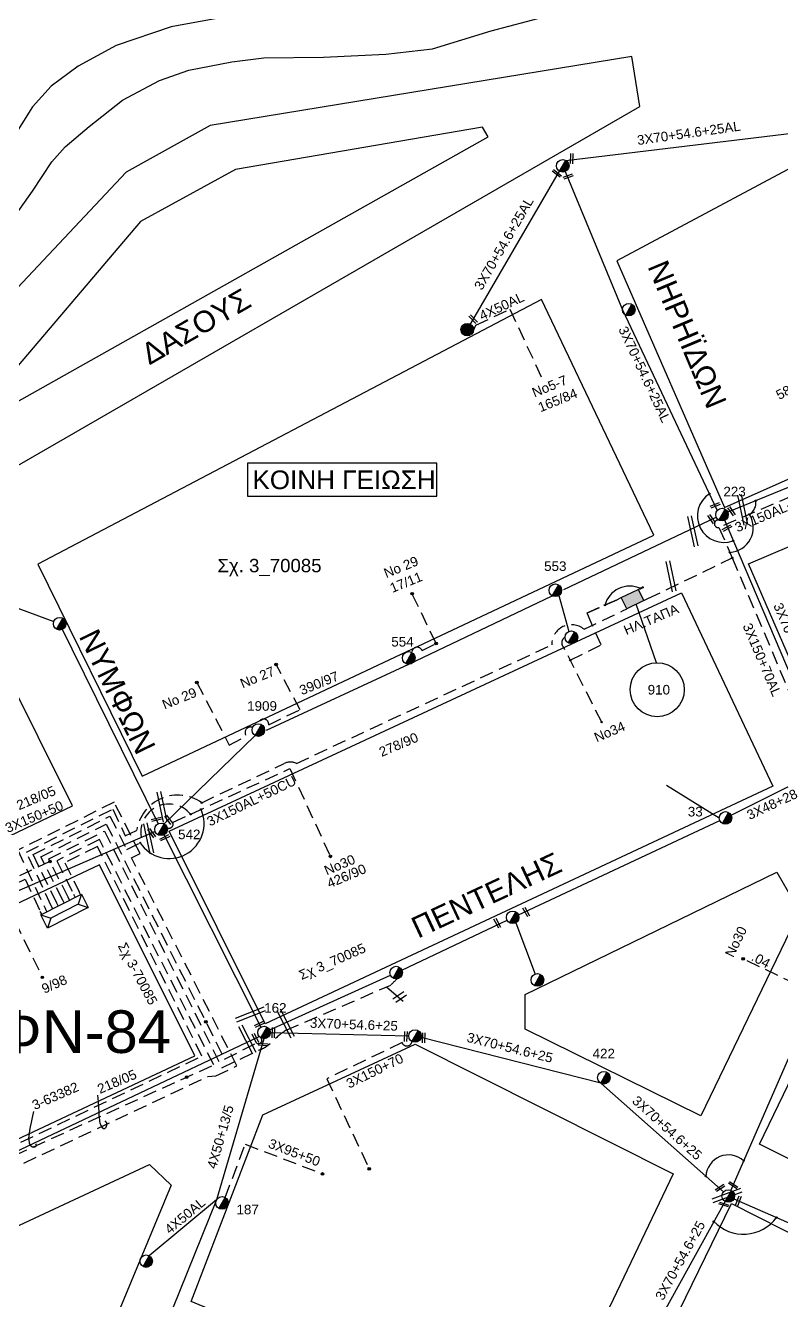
# Model space of a CAD drawing. Header units: millimetres. Extents: x 1421 to 7149, y 883 to 1925.
# Drawn here: x 5189.7 to 5331.4, y 1449.8 to 1689 of the extents above; entities that cross this region are included whole.
import ezdxf
from ezdxf.enums import TextEntityAlignment as Align

# ---------------------------------------------------------------- set-up
doc = ezdxf.new("R2010")
doc.units = ezdxf.units.MM
doc.linetypes.add('DASHED', pattern=[19.05, 12.7, -6.35])
for name, color, linetype in [('3x48+28', 7, 'Continuous'), ('4 X 50 + 13.5', 7, 'SYN_LINE'), ('Link Box 4 Διευθύνσεων', 7, 'Continuous'), ('Άγνωστα', 7, 'Continuous'), ('Γυμνά εναέρια ΧΤ (3Φ) 4x50AL', 7, 'Continuous'), ('Γυμνά εναέρια ΧΤ και ΦΟΠ (3Φ)   4x50+16AL', 7, 'Continuous'), ('Εναέρια παροχή ΧΤ 4x25', 7, 'SYN_LINE'), ('Επιγραφές - Σχήματα', 7, 'Continuous'), ('Καλωδια ΧΤ  3X95+50', 7, 'Continuous'), ('Καλώδια ΧΤ   3x150+50CU', 7, 'DASHED'), ('Καλώδια ΧΤ   3x150+70AL', 7, 'DASHED'), ('Καλώδια ΧΤ   3x150AL+50CU', 7, 'DASHED'), ('Μηχανική τομή', 7, 'Continuous'), ('Στύλος Ξύλινος', 7, 'Continuous'), ('Στύλος Ξύλινος @ 1', 7, 'Continuous'), ('Στύλος ΦΜ', 7, 'Continuous'), ('Στύλος ΦΜ @ 1', 7, 'Continuous'), ('Συνδέσεις', 7, 'Continuous'), ('Συνεστραμμένα ΧΤ   3x70+54.6+25 AL', 7, 'SYN_LINE'), ('Τομή', 7, 'Continuous'), ('Υποσταθμός πόλεως', 7, 'Continuous'), ('Υπόβαθρο ΔΕΗ', 7, 'Continuous'), ('Υπόγεια καλώδια Παροχών ΧΤ   4x50AL', 7, 'DASHED')]:
    doc.layers.add(name, color=color, linetype=linetype)
doc.styles.add('arial', font='ARIAL.TTF')
doc.styles.get("Standard").update_dxf_attribs({"font": 'ARIAL.TTF'})
doc.linetypes.add('PRANES_TEXNHTO', pattern='A,1,[136,SPECLINE.shx,S=1.5,R=0,X=0,Y=0],2,[137,SPECLINE.shx,S=1,R=0,X=0,Y=0],1', length=4)
doc.linetypes.add('SYN_LINE', pattern='A,0.5,-0.0001,["/\\/\\/\\/",Standard,S=0.1,R=0,X=0,Y=-0.05],-0.25', length=0.7501)

# ---------------------------------------------------------------- blocks, each defined once
blk = doc.blocks.new('ΥΠΑΡΧΩΝ ΤΣΙΜΕΝΤΕΝΙΟΣ ΣΤΥΛΟΣ')
at = {"layer": 'Στύλος ΦΜ'}
blk.add_hatch(color=256, dxfattribs=at).paths.add_polyline_path([(-1.29, -2.28, 0.574793), (2.62, 0, 0.268822), (1.3, 2.27)])
blk.add_line((-1.29, -2.28), (1.3, 2.27), dxfattribs=at)
blk.add_circle((0, 0), 2.62, dxfattribs=at)
at = {"layer": 'Στύλος ΦΜ', "flags": 4}
for tag, p in [('ΑΡΙΘΜΟΣ', (-4.68, 8.05)), ('ΤΥΠΟΣ', (-4.91, 3.03))]:
    blk.add_attdef(tag, p, '', height=4, dxfattribs=at)
blk = doc.blocks.new('ΥΠΟΣΤΑΘΜΟΣ ΠΟΛΕΩΣ 8 ΑΝΑΧΩΡΗΣΕΩΝ')
at = {"layer": 'Υποσταθμός πόλεως', "linetype": 'Continuous', "ltscale": 40}
for p, q in [((-8.18, -2.82), (-8.18, -4)), ((-5.9, -2.82), (-5.9, -4)), ((-3.55, -2.82), (-3.55, -4)), ((-1.28, -2.82), (-1.28, -4)), ((1.23, -2.82), (1.23, -4)), ((3.56, -2.82), (3.56, -4)), ((6.03, -2.82), (6.03, -4)), ((8.16, -2.82), (8.16, -4))]:
    blk.add_line(p, q, dxfattribs=at)
blk.add_lwpolyline([(-8.57, 2.82), (8.57, 2.82), (8.57, -2.82), (-8.57, -2.82)], close=True, dxfattribs=at)
for points in [[(-5.75, 0), (-8.57, 2.82)], [(5.75, 0), (8.57, 2.82)], [(-8.57, -2.82), (-5.75, 0)], [(-5.75, 0), (5.75, 0)], [(8.57, -2.82), (5.75, 0)]]:
    blk.add_lwpolyline(points, dxfattribs=at)
at = {"layer": 'Υποσταθμός πόλεως', "linetype": 'SYN_LINE', "ltscale": 40, "flags": 1}
for tag, p in [('ΜΕΤΑΣΧΗΜΑΤΙΣΜΟΣ', (9.59, 1.44)), ('ΙΣΧΥΣ', (9.57, -1.35)), ('ΑΡΙΘΜΟΣ', (9.69, -4.07))]:
    blk.add_attdef(tag, p, '', height=1.8, dxfattribs=at)
blk = doc.blocks.new('_ΣΥΝΔΕΣΗ')
at = {"layer": 'Συνδέσεις', "linetype": 'SYN_LINE', "ltscale": 40}
blk.add_hatch(color=256, dxfattribs=at).paths.add_polyline_path([(0.5, -0.01, 1), (-0.5, -0.01, 1)])
at = {"layer": 'Συνδέσεις'}
blk.add_circle((0, -0.01), 0.5, dxfattribs=at)
blk = doc.blocks.new('ΥΠΑΡΧΩΝ ΞΥΛΙΝΟΣ ΣΤΥΛΟΣ')
at = {"layer": 'Στύλος Ξύλινος'}
h = blk.add_hatch(color=256, dxfattribs=at)
h.paths.add_polyline_path([(-2.62, 0, 0.270008), (-1.29, -2.28), (1.3, 2.27, 0.576266)])
h.paths.add_polyline_path([(-1.29, -2.28, 0.574793), (2.62, 0, 0.268822), (1.3, 2.27)])
blk.add_line((-1.29, -2.28), (1.3, 2.27), dxfattribs=at)
blk.add_circle((0, 0), 2.62, dxfattribs=at)
at = {"layer": 'Στύλος Ξύλινος', "flags": 4}
for tag, p in [('ΑΡΙΘΜΟΣ', (-4.91, 8.6)), ('ΤΥΠΟΣ', (-4.85, 3.39))]:
    blk.add_attdef(tag, p, '', height=4, dxfattribs=at)
blk = doc.blocks.new('LINK BOX 4 ΑΝΑΧΩΡΗΣΕΩΝ')
at = {"layer": 'Link Box 4 Διευθύνσεων', "ltscale": 40}
blk.add_hatch(color=256, dxfattribs=at).paths.add_polyline_path([(-3.54, 0), (-3.54, -4.67), (3.54, -4.67), (3.54, 0)])
for p, q in [((-3.54, 0), (-5.33, 0)), ((5.33, 0), (3.54, 0)), ((-3.54, -4.67), (-5.33, -4.67)), ((5.33, -4.67), (3.54, -4.67))]:
    blk.add_line(p, q, dxfattribs=at)
blk.add_lwpolyline([(-3.54, -4.67), (-3.54, 0), (3.54, 0), (3.54, -4.67)], close=True, dxfattribs=at)
blk = doc.blocks.new('ΜΗΧΑΝΙΚΗ ΤΟΜΗ')
at = {"layer": 'Μηχανική τομή', "ltscale": 40}
for p, q in [((-3.67, 1.17), (3.91, 1.17)), ((3.91, -0.38), (-3.67, -0.38))]:
    blk.add_line(p, q, dxfattribs=at)
blk = doc.blocks.new('ΤΟΜΗ')
at = {"layer": 'Τομή', "ltscale": 40}
for p, q in [((10.95, 0.22), (-12.13, 0.22)), ((10.95, -2.57), (-12.13, -2.57))]:
    blk.add_line(p, q, dxfattribs=at)

msp = doc.modelspace()

# ---------------------------------------------------------------- linework, layer by layer
at = {"layer": '3x48+28', "color": 50, "lineweight": -3, "ltscale": 0.2}
msp.add_lwpolyline([(5322, 1540.81), (5339.99, 1549.85)], dxfattribs=at)
at = {"layer": '4 X 50 + 13.5', "color": 6, "linetype": 'Continuous', "lineweight": -3, "ltscale": 20}
msp.add_line((5234.37, 1498.88), (5225.51, 1468.66), dxfattribs=at)
msp.add_lwpolyline([(5225.51, 1468.66), (5214.49, 1441.38)], dxfattribs=at)
at = {"layer": 'Άγνωστα', "color": 7, "lineweight": -3}
msp.add_line((5308, 1569.43), (5304.19, 1580.39), dxfattribs=at)
at = {"layer": 'Άγνωστα', "lineweight": -3, "ltscale": 0.1}
for p, q in [((5258.53, 1506.38), (5260.61, 1507.77)), ((5259.09, 1505.72), (5261.11, 1507.14))]:
    msp.add_line(p, q, dxfattribs=at)
msp.add_lwpolyline([(5257.38, 1508.62), (5260.48, 1505.95)], dxfattribs=at)
at = {"layer": 'Άγνωστα', "color": 7, "lineweight": -3}
msp.add_circle((5308.13, 1564.36), 5.07, dxfattribs=at)
at = {"layer": 'Γυμνά εναέρια ΧΤ (3Φ) 4x50AL', "color": 6, "lineweight": -3, "ltscale": 0.2}
msp.add_line((5225.51, 1468.66), (5212.88, 1458.17), dxfattribs=at)
at = {"layer": 'Γυμνά εναέρια ΧΤ (3Φ) 4x50AL', "color": 62, "lineweight": -3, "ltscale": 0.1}
msp.add_lwpolyline([(5289.7, 1582.05), (5291.58, 1575.28)], dxfattribs=at)
at = {"layer": 'Γυμνά εναέρια ΧΤ (3Φ) 4x50AL', "color": 50, "lineweight": -3, "ltscale": 0.1}
msp.add_lwpolyline([(5281.62, 1520.63), (5285.25, 1511.02)], dxfattribs=at)
at = {"layer": 'Γυμνά εναέρια ΧΤ και ΦΟΠ (3Φ)   4x50+16AL', "color": 50, "lineweight": -3, "ltscale": 0.2}
for points in [[(5282.09, 1522.15), (5319.86, 1539.82)], [(5260.24, 1511.77), (5279.97, 1521.14)], [(5235.63, 1500.64), (5258.1, 1510.8)]]:
    msp.add_lwpolyline(points, dxfattribs=at)
at = {"layer": 'Εναέρια παροχή ΧΤ 4x25', "lineweight": -3, "ltscale": 15}
msp.add_lwpolyline([(5319.75, 1540.27), (5309.9, 1546.38)], dxfattribs=at)
at = {"layer": 'Επιγραφές - Σχήματα', "color": 190, "lineweight": -3}
msp.add_lwpolyline([(5231.27, 1600.67), (5266.78, 1600.67), (5266.78, 1606.84), (5231.27, 1606.84)], close=True, dxfattribs=at)
at = {"layer": 'Καλωδια ΧΤ  3X95+50', "color": 6, "linetype": 'DASHED', "lineweight": -3, "ltscale": 0.2}
msp.add_lwpolyline([(5227.12, 1469.1), (5230.87, 1479.11), (5245.37, 1473.52)], dxfattribs=at)
at = {"layer": 'Καλώδια ΧΤ   3x150+50CU', "color": 62, "lineweight": -3, "ltscale": 0.2}
msp.add_lwpolyline([(5264.03, 1571.69), (5266.66, 1573.03), (5262.17, 1582.38)], dxfattribs=at)
at = {"layer": 'Καλώδια ΧΤ   3x150+50CU', "color": 151, "lineweight": -3, "ltscale": 0.2}
for points in [[(5184.11, 1523.64, -0.46369), (5184.32, 1526.33), (5189.61, 1528.81), (5192.45, 1522.77)], [(5177.43, 1520.16, 0.835132), (5178.28, 1520.7), (5186.02, 1524.35), (5186.02, 1524.35), (5192.82, 1510.4)]]:
    msp.add_lwpolyline(points, format="xyb", dxfattribs=at)
at = {"layer": 'Καλώδια ΧΤ   3x150+50CU', "color": 62, "lineweight": -3, "ltscale": 0.2}
msp.add_arc((5263.11, 1571.35), 0.987, 20.448, 179.4333, dxfattribs=at)
at = {"layer": 'Καλώδια ΧΤ   3x150+70AL', "color": 1, "lineweight": -3, "ltscale": 0.2}
for points in [[(5319.7, 1596.19, 1.19105), (5319.69, 1594.78), (5322.21, 1589.09)], [(5306.4, 1581.46), (5322.21, 1589.09), (5339.57, 1548.24, 0.500021), (5342.54, 1547.51), (5357.65, 1554.54, 0.691957), (5363.11, 1559.42, -4.730489)]]:
    msp.add_lwpolyline(points, format="xyb", dxfattribs=at)
at = {"layer": 'Καλώδια ΧΤ   3x150+70AL', "color": 62, "lineweight": -3, "ltscale": 0.2}
msp.add_lwpolyline([(5291.83, 1569.89), (5297.62, 1572.77), (5294.96, 1578.73), (5300.59, 1581.25), (5294.96, 1578.73)], dxfattribs=at)
msp.add_lwpolyline([(5297.72, 1558.28), (5290.63, 1572.26, -0.517552), (5290.87, 1574.23)], format="xyb", dxfattribs=at)
at = {"layer": 'Καλώδια ΧΤ   3x150+70AL', "color": 30, "lineweight": -3, "ltscale": 0.2}
msp.add_lwpolyline([(5262.12, 1498.37, -0.792892), (5260.28, 1498.15), (5246.15, 1491.38), (5254.13, 1474.48)], format="xyb", dxfattribs=at)
at = {"layer": 'Καλώδια ΧΤ   3x150AL+50CU', "color": 1, "lineweight": -3, "ltscale": 0.2}
for points in [[(5340.4, 1603.65), (5319.69, 1594.78)], [(5195.54, 1524.34), (5191.1, 1533.42), (5205.49, 1540.63)]]:
    msp.add_lwpolyline(points, dxfattribs=at)
at = {"layer": 'Καλώδια ΧΤ   3x150AL+50CU', "color": 62, "lineweight": -3, "ltscale": 0.2}
msp.add_lwpolyline([(5194.5, 1523.81), (5189.84, 1533.91), (5206.04, 1541.94), (5208.36, 1536.97), (5210.51, 1537.98, -0.554788), (5222.72, 1543.17), (5238.2, 1550.53, -0.225619), (5240.47, 1550.53), (5288.37, 1572.79, -0.642203), (5294.41, 1575.71), (5301.53, 1579.1)], format="xyb", dxfattribs=at)
at = {"layer": 'Καλώδια ΧΤ   3x150AL+50CU', "color": 27, "lineweight": -3, "ltscale": 0.2}
msp.add_lwpolyline([(5194.26, 1532.13), (5183.9, 1527.23), (5125.51, 1498.29), (5122.41, 1504.54), (5118.21, 1502.45), (5098.55, 1541.6), (5121.97, 1554.69), (5128.62, 1540.14)], dxfattribs=at)
at = {"layer": 'Καλώδια ΧΤ   3x150AL+50CU', "color": 1, "lineweight": -3, "ltscale": 0.2}
for points in [[(5216.24, 1538.43, 0.618728), (5217.35, 1539.49), (5239.26, 1549.57), (5246.84, 1533.09)], [(5205.49, 1540.62), (5208.68, 1534.37), (5211.57, 1535.85, -0.834952), (5220.63, 1541)]]:
    msp.add_lwpolyline(points, format="xyb", dxfattribs=at)
at = {"layer": 'Καλώδια ΧΤ   3x150AL+50CU', "color": 5, "lineweight": -3, "ltscale": 0.2}
msp.add_lwpolyline([(5158.8, 1463.78, 0.961168), (5161.77, 1462.58), (5223.84, 1491.78), (5225.35, 1491.92), (5229.32, 1493.79), (5209.53, 1532.82), (5211.15, 1533.64), (5206.28, 1543.26), (5188.24, 1534.23), (5193.4, 1523.25)], format="xyb", dxfattribs=at)
at = {"layer": 'Καλώδια ΧΤ   3x150AL+50CU', "color": 6, "lineweight": -3, "ltscale": 0.2}
msp.add_lwpolyline([(5196.66, 1524.9), (5192.54, 1533.02), (5204.81, 1539.15), (5227, 1495.06), (5232.98, 1498.07, 0.904671), (5233.82, 1499.03)], format="xyb", dxfattribs=at)
at = {"layer": 'Καλώδια ΧΤ   3x150AL+50CU', "color": 30, "lineweight": -3, "ltscale": 0.2}
msp.add_lwpolyline([(5149.45, 1459.64), (5224.97, 1493.99), (5203.54, 1536.28), (5195.52, 1532.26), (5198.72, 1525.95)], dxfattribs=at)
at = {"layer": 'Καλώδια ΧΤ   3x150AL+50CU', "color": 27, "lineweight": -3, "ltscale": 0.2}
msp.add_lwpolyline([(5197.67, 1525.42), (5194.02, 1532.62), (5204.46, 1537.84), (5226.5, 1493.44), (5233.36, 1496.71, 0.105083), (5236.06, 1498.44, -0.057846), (5238.54, 1500.48), (5258.18, 1508.96, -0.009912), (5259.37, 1510.13)], format="xyb", dxfattribs=at)
at = {"layer": 'Καλώδια ΧΤ   3x150AL+50CU', "color": 133, "lineweight": -3, "ltscale": 0.2}
msp.add_lwpolyline([(5180.28, 1476.02, -0.482992), (5181.92, 1476.19), (5222.76, 1495.63), (5203.15, 1534.96), (5197.02, 1531.9), (5199.73, 1526.46)], format="xyb", dxfattribs=at)
at = {"layer": 'Συνεστραμμένα ΧΤ   3x70+54.6+25 AL', "color": 85, "lineweight": -3, "ltscale": 20}
for points in [[(5291, 1663.66), (5345.34, 1670.18)], [(5273.09, 1632.93), (5289.82, 1661.62)], [(5290.86, 1661.55), (5301.62, 1635.64), (5319.4, 1598)], [(5320.28, 1597.21), (5339.97, 1550.89)]]:
    msp.add_lwpolyline(points, dxfattribs=at)
at = {"layer": 'Συνεστραμμένα ΧΤ   3x70+54.6+25 AL', "color": 1, "lineweight": -3, "ltscale": 20}
for points in [[(5348.1, 1608.62), (5321.37, 1597.66)], [(5180.74, 1582.39), (5194.96, 1577.15)], [(5196.07, 1576.74), (5214.54, 1539.21)], [(5215.09, 1538.17), (5233.82, 1501.08)]]:
    msp.add_lwpolyline(points, dxfattribs=at)
at = {"layer": 'Συνεστραμμένα ΧΤ   3x70+54.6+25 AL', "color": 62, "lineweight": -3, "ltscale": 20}
for points in [[(5290.61, 1583.16), (5319.21, 1596.71)], [(5234.84, 1556.76), (5261.54, 1569.15), (5288.44, 1582)], [(5215.67, 1539.19), (5232.75, 1555.76)]]:
    msp.add_lwpolyline(points, dxfattribs=at)
at = {"layer": 'Συνεστραμμένα ΧΤ   3x70+54.6+25 AL', "color": 151, "lineweight": -3, "ltscale": 20}
msp.add_lwpolyline([(5213.98, 1537.76), (5176.26, 1521.46), (5145.45, 1506.88), (5123.74, 1496.02)], dxfattribs=at)
at = {"layer": 'Συνεστραμμένα ΧΤ   3x70+54.6+25 AL', "color": 30, "lineweight": -3, "ltscale": 20}
for points in [[(5337.66, 1506.56), (5321.91, 1470.47)], [(5235.58, 1500.08), (5261.53, 1499.43)], [(5297.53, 1490.55), (5263.85, 1499.11)], [(5297.53, 1490.55), (5320.56, 1470.17)]]:
    msp.add_lwpolyline(points, dxfattribs=at)
at = {"layer": 'Συνεστραμμένα ΧΤ   3x70+54.6+25 AL', "color": 5, "lineweight": -3, "ltscale": 20}
msp.add_lwpolyline([(5181.76, 1474.87), (5233.51, 1499.3)], dxfattribs=at)
at = {"layer": 'Συνεστραμμένα ΧΤ   3x70+54.6+25 AL', "color": 27, "lineweight": -3, "ltscale": 20}
for points in [[(5322.51, 1468.87), (5349.59, 1457.04), (5374.41, 1442.76)], [(5292.56, 1408.48), (5308.1, 1445.29), (5320.86, 1468.36)]]:
    msp.add_lwpolyline(points, dxfattribs=at)
at = {"layer": 'Υπόβαθρο ΔΕΗ', "linetype": 'PRANES_TEXNHTO', "lineweight": -3, "ltscale": 0.5, "flags": 128}
for points in [[(5044.09, 1551.45), (5050.6, 1553.39), (5056.52, 1555.56), (5060.9, 1557.4), (5071.38, 1561.74), (5077.75, 1564.93), (5085.45, 1569.14), (5095.65, 1573.04), (5103.95, 1576.42), (5110.24, 1578.52), (5114.69, 1581.58), (5121.92, 1586.95), (5134.82, 1598.46), (5144.9, 1609.09), (5151.71, 1616.04), (5160.49, 1624), (5169.86, 1632.66), (5178.13, 1640.42), (5182.81, 1646.4), (5191, 1657.9), (5194.63, 1663.38), (5197.08, 1666.2), (5201.6, 1670.05), (5207.85, 1674.97), (5214.81, 1678.67), (5220.3, 1680.6), (5228.38, 1682.15), (5234.39, 1682.89), (5245.58, 1683.04), (5257.26, 1683.58), (5266.01, 1684.62), (5276.98, 1687.95), (5290.25, 1691.5), (5300.97, 1693.83), (5312.38, 1695.9), (5322.39, 1698.05), (5336.18, 1700.5), (5350.27, 1701.38), (5358.61, 1701.98), (5370.4, 1703.54), (5378.78, 1704.28), (5387.23, 1705.61), (5404.76, 1708.58), (5428.56, 1713.61), (5440.79, 1715.84), (5450.76, 1719.55), (5463.07, 1723.4), (5474.86, 1727.4), (5486.52, 1732.31), (5496.23, 1736.31), (5511.06, 1743.5), (5515.76, 1746.35), (5525.48, 1750.05), (5532.07, 1754.64), (5545.27, 1761.16), (5557.32, 1769.28), (5564.14, 1774.9), (5567.85, 1778.39), (5576.45, 1785.72), (5591.37, 1798.86), (5595.15, 1803.31), (5604.87, 1815.26), (5609.99, 1821.71), (5613.56, 1825.44), (5616.97, 1828.99), (5625.42, 1833.36), (5635.8, 1837.22), (5644.72, 1840.65), (5648.28, 1841.69), (5654.73, 1845.39), (5666.37, 1855.46), (5675.43, 1865.58), (5682.03, 1872.84), (5684.18, 1875.87), (5692.11, 1878.76), (5696.79, 1878.91), (5702.65, 1882.72), (5706.46, 1884.6), (5706.46, 1884.6), (5708.84, 1887.18), (5713.2, 1889.37), (5717.96, 1894.12), (5720.78, 1899.95)], [(5427.21, 1719.88), (5408.42, 1717.81), (5404.72, 1716.78), (5388.98, 1715.96), (5377.8, 1713.85), (5360.68, 1713.14), (5348.16, 1713.34), (5341.9, 1712.55), (5327.9, 1709.25), (5314.54, 1706.65), (5303.56, 1705.22), (5295, 1703.28), (5286.5, 1701.47), (5274.9, 1697.19), (5267.02, 1694.45), (5255.87, 1692.96), (5250.49, 1691.99), (5236.74, 1691.47), (5228.29, 1690.81), (5217.01, 1688.74), (5206.68, 1685.24), (5199.55, 1681.35), (5194.49, 1677.59), (5190.99, 1673.7), (5185.28, 1664.63), (5177.74, 1655.53), (5171.26, 1648.53), (5164.89, 1640.21), (5158.54, 1634.44), (5151.39, 1625.6), (5141.66, 1616.92), (5130.31, 1607.33), (5120.31, 1598.22), (5107.08, 1588.5), (5094.28, 1581.55), (5085.66, 1578.76), (5078.19, 1576.03), (5067.1, 1569.81), (5051.77, 1564.6), (5046.13, 1562.14), (5044.44, 1562.07)]]:
    msp.add_lwpolyline(points, dxfattribs=at)
at = {"layer": 'Υπόβαθρο ΔΕΗ', "lineweight": -3, "ltscale": 0.2}
for points in [[(5152.25, 1601.55), (5161, 1590.72), (5304.89, 1673.78), (5303.37, 1683.14), (5224.29, 1670.2), (5208.55, 1661.48), (5152.25, 1601.55)], [(5183.98, 1620.18), (5185.96, 1617.18), (5276.4, 1668.11), (5275.35, 1669.9), (5229.07, 1661.96), (5211.21, 1652.17), (5183.98, 1620.18)], [(5300.54, 1644.84), (5320.72, 1598.56), (5402.26, 1634.83), (5403.67, 1638.76), (5389.34, 1656.04), (5367.53, 1668.2), (5352.62, 1670.29), (5343.61, 1667.82), (5300.54, 1644.84)], [(5191.97, 1587.91), (5211.52, 1548.13), (5307.49, 1593.34), (5286.41, 1637.56), (5191.97, 1587.91)], [(5340.82, 1552.17), (5325.24, 1587.96), (5412.66, 1625.24), (5427.18, 1592.5), (5340.82, 1552.17)], [(5101.68, 1539.51), (5119.15, 1504.59), (5198.48, 1542.59), (5179.03, 1581.55), (5101.68, 1539.51)], [(5234.58, 1501.7), (5216.61, 1537.81), (5312.69, 1582.53), (5329.79, 1546.27), (5234.58, 1501.7)], [(5380.1, 1452.83), (5327.31, 1479.11), (5357.78, 1542.14), (5434.06, 1577.37), (5436.81, 1571.26), (5380.1, 1452.83)], [(5124.28, 1494.11), (5141.95, 1458.36), (5221.4, 1495.65), (5203.53, 1531.5), (5124.28, 1494.11)], [(5316.33, 1484.44), (5283.39, 1500.69), (5283.39, 1507.21), (5330.56, 1530.14), (5334.79, 1522.78), (5316.33, 1484.44)], [(5286.59, 1422.19), (5220.73, 1449.61), (5234.17, 1484.58), (5262.73, 1497.89), (5311.15, 1473.52), (5286.59, 1422.19)], [(5184.5, 1393.23), (5174.31, 1393.23), (5148.15, 1445.11), (5212.95, 1475.28), (5216.97, 1471.39), (5184.5, 1393.23)], [(5297.54, 1417.7), (5322.07, 1468), (5374.24, 1441.52), (5351.66, 1394.44), (5297.54, 1417.7)]]:
    msp.add_lwpolyline(points, dxfattribs=at)
at = {"layer": 'Υπόβαθρο ΔΕΗ', "lineweight": -3}
for centre, radius, start, end in [((5320.64, 1596.96), 4.97, 123.1503, 290.2866), ((5324.02, 1599.44), 2.62, 302.6917, 8.0877), ((5321.48, 1594.78), 4.66, 273.3794, 31.8536), ((5302.96, 1579.02), 4.78, 65.0674, 165.311), ((5216.62, 1539.23), 6.53, 213.3023, 24.1047), ((5321.48, 1472.85), 4.23, 47.7666, 176.7099), ((5324.31, 1469.95), 7.73, 223.9011, 323.4458)]:
    msp.add_arc(centre, radius, start, end, dxfattribs=at)
at = {"layer": 'Υπόβαθρο ΔΕΗ', "lineweight": -3, "ltscale": 0.2}
for points in [[(5203.17, 1488.3), (5203.46, 1484.56), (5203.42, 1482.96), (5204.63, 1481.3), (5205.19, 1483.11), (5204.61, 1483.49)], [(5191.15, 1485.24), (5190.44, 1481.97), (5189.96, 1479.55), (5191.1, 1478.11), (5191.98, 1478.99), (5191.58, 1479.17)]]:
    msp.add_open_spline(points, degree=3, dxfattribs=at)
at = {"layer": 'Υπόγεια καλώδια Παροχών ΧΤ   4x50AL', "color": 85, "lineweight": -3, "ltscale": 0.2}
msp.add_lwpolyline([(5273.67, 1631.76), (5274.12, 1632.73), (5280.49, 1635.74), (5286.61, 1622.6)], dxfattribs=at)
at = {"layer": 'Υπόγεια καλώδια Παροχών ΧΤ   4x50AL', "color": 62, "lineweight": -3, "ltscale": 0.2}
for points in [[(5235.27, 1557.78), (5241.15, 1560.61), (5236.65, 1569.1)], [(5221.79, 1565.72), (5227.89, 1553.93), (5231.09, 1555.63)]]:
    msp.add_lwpolyline(points, dxfattribs=at)
at = {"layer": 'Υπόγεια καλώδια Παροχών ΧΤ   4x50AL', "color": 30, "lineweight": -3, "ltscale": 0.2}
msp.add_lwpolyline([(5337.61, 1507.44), (5324.25, 1513.87)], dxfattribs=at)
at = {"layer": 'Υπόγεια καλώδια Παροχών ΧΤ   4x50AL', "color": 62, "lineweight": -3, "ltscale": 0.2}
for centre, radius, start, end in [((5231.88, 1556.32), 1.05, 68.2831, 220.8456), ((5234.32, 1557.9), 0.955, 352.8059, 175.7905)]:
    msp.add_arc(centre, radius, start, end, dxfattribs=at)

# ---------------------------------------------------------------- block references
at = {"layer": 'Link Box 4 Διευθύνσεων', "lineweight": -3, "xscale": 0.4999999999999997, "yscale": 0.4999999999999997, "zscale": 0.4999999999999997, "rotation": 205.7575372155432}
msp.add_blockref('LINK BOX 4 ΑΝΑΧΩΡΗΣΕΩΝ', (5304, 1580.3), dxfattribs=at)
at = {"layer": 'Μηχανική τομή', "lineweight": -3}
for p, xscale, yscale, zscale, rotation in [((5292, 1664.03), 0.2500000000007278, 0.2500000000007278, 0.2500000000007278, 268.6388953290862), ((5289.24, 1661.17), 0.2500000000010083, 0.2500000000010083, 0.2500000000010083, 321.5824031160687), ((5291.44, 1660.56), 0.25000000000139, 0.25000000000139, 0.25000000000139, 19.45909504832913), ((5273.53, 1633.82), 0.2500000000010197, 0.2500000000010197, 0.2500000000010197, 312.9732981242607), ((5318.98, 1599.06), 0.2500000000001348, 0.2500000000001348, 0.2500000000001348, 201.5143730620038), ((5322.15, 1597.88), 0.2500000000002682, 0.2500000000002682, 0.2500000000002682, 125.1968341227941), ((5318.4, 1596.4), 0.2500000000002682, 0.2500000000002682, 0.2500000000002682, 125.1968341227941), ((5321.2, 1594.79), 0.2500000000004761, 0.2500000000004761, 0.2500000000004761, 209.3659934999207), ((5214.23, 1540.14), 0.2500000000004526, 0.2500000000004526, 0.2500000000004526, 194.8068570627671), ((5216.62, 1539.99), 0.2500000000002682, 0.2500000000002682, 0.2500000000002682, 125.1968341227941), ((5213.43, 1537.48), 0.2500000000002682, 0.2500000000002682, 0.2500000000002682, 125.1968341227941), ((5215.75, 1536.69), 0.2500000000005695, 0.2500000000005695, 0.2500000000005695, 205.7201395842742), ((5278.23, 1520.6), 0.2500000000010097, 0.2500000000010097, 0.2500000000010097, 119.1098850638153), ((5283.67, 1522.68), 0.2500000000010097, 0.2500000000010097, 0.2500000000010097, 119.1098850638153), ((5233.55, 1501.49), 0.2500000000007071, 0.2500000000007071, 0.2500000000007071, 25.41365023093542), ((5232.67, 1498.96), 0.2500000000007856, 0.2500000000007856, 0.2500000000007856, 295.8794673635563), ((5236.05, 1500.04), 0.2500000000010067, 0.2500000000010067, 0.2500000000010067, 267.6704494333675), ((5260.88, 1499.35), 0.2500000000010067, 0.2500000000010067, 0.2500000000010067, 267.6704494333675), ((5264.24, 1499.1), 0.2500000000010067, 0.2500000000010067, 0.2500000000010067, 267.6704494333675), ((5234.19, 1497.71), 0.2500000000007094, 0.2500000000007094, 0.2500000000007094, 355.8788476359209), ((5319.89, 1471), 0.2500000000012614, 0.2500000000012614, 0.2500000000012614, 213.002373385268), ((5322.3, 1471.37), 0.2500000000012935, 0.2500000000012935, 0.2500000000012935, 325.8228103015174), ((5323.27, 1468.52), 0.2500000000011061, 0.2500000000011061, 0.2500000000011061, 249.2486807209698), ((5320.57, 1467.7), 0.2500000000008093, 0.2500000000008093, 0.2500000000008093, 342.6865798397028)]:
    msp.add_blockref('ΜΗΧΑΝΙΚΗ ΤΟΜΗ', p, dxfattribs=dict(at, xscale=xscale, yscale=yscale, zscale=zscale, rotation=rotation))
at = {"layer": 'Στύλος Ξύλινος @ 1', "lineweight": -3, "ltscale": 40, "xscale": 0.4499999999998181, "yscale": 0.4499999999998181, "zscale": 0.4499999999998181}
msp.add_blockref('ΥΠΑΡΧΩΝ ΞΥΛΙΝΟΣ ΣΤΥΛΟΣ', (5272.5, 1631.91), dxfattribs=at)
at = {"layer": 'Στύλος ΦΜ @ 1', "lineweight": -3, "ltscale": 40, "xscale": 0.4499999999998181, "yscale": 0.4499999999998181, "zscale": 0.4499999999998181}
for p in [(5290.41, 1662.64), (5302.8, 1635.65), (5196.07, 1576.74), (5292.04, 1574.2), (5281.03, 1521.65), (5259.17, 1511.29), (5285.67, 1509.92), (5262.71, 1499.4), (5321.45, 1469.38), (5212.3, 1457.15)]:
    msp.add_blockref('ΥΠΑΡΧΩΝ ΤΣΙΜΕΝΤΕΝΙΟΣ ΣΤΥΛΟΣ', p, dxfattribs=at)
at = {"layer": 'Στύλος ΦΜ @ 1', "lineweight": -3, "ltscale": 40}
ref = msp.add_blockref('ΥΠΑΡΧΩΝ ΤΣΙΜΕΝΤΕΝΙΟΣ ΣΤΥΛΟΣ', (5320.28, 1597.21), dxfattribs=dict(at, xscale=0.4499999999998181, yscale=0.4499999999998181, zscale=0.4499999999998181))
ref.add_attrib('ΑΡΙΘΜΟΣ', '223', (5320.54, 1600.63), dxfattribs={"layer": 'Στύλος ΦΜ', "height": 1.8, "flags": 4})
ref = msp.add_blockref('ΥΠΑΡΧΩΝ ΤΣΙΜΕΝΤΕΝΙΟΣ ΣΤΥΛΟΣ', (5289.03, 1583.02), dxfattribs=dict(at, xscale=0.4499999999998181, yscale=0.4499999999998181, zscale=0.4499999999998181))
ref.add_attrib('ΑΡΙΘΜΟΣ', '553', (5286.92, 1586.64), dxfattribs={"layer": 'Στύλος ΦΜ', "height": 1.8, "flags": 4})
ref = msp.add_blockref('ΥΠΑΡΧΩΝ ΤΣΙΜΕΝΤΕΝΙΟΣ ΣΤΥΛΟΣ', (5261.54, 1570.33), dxfattribs=dict(at, xscale=0.4499999999998181, yscale=0.4499999999998181, zscale=0.4499999999998181))
ref.add_attrib('ΑΡΙΘΜΟΣ', '554', (5258.26, 1572.46), dxfattribs={"layer": 'Στύλος ΦΜ', "height": 1.8, "flags": 4})
ref = msp.add_blockref('ΥΠΑΡΧΩΝ ΤΣΙΜΕΝΤΕΝΙΟΣ ΣΤΥΛΟΣ', (5233.33, 1556.79), dxfattribs=dict(at, xscale=0.4499999999998181, yscale=0.4499999999998181, zscale=0.4499999999998181))
ref.add_attrib('ΑΡΙΘΜΟΣ', '1909', (5231.23, 1560.41), dxfattribs={"layer": 'Στύλος ΦΜ', "height": 1.8, "flags": 4})
ref = msp.add_blockref('ΥΠΑΡΧΩΝ ΤΣΙΜΕΝΤΕΝΙΟΣ ΣΤΥΛΟΣ', (5320.93, 1540.31), dxfattribs=dict(at, xscale=0.4499999999998181, yscale=0.4499999999998181, zscale=0.4499999999998181))
ref.add_attrib('ΑΡΙΘΜΟΣ', '33', (5313.87, 1540.58), dxfattribs={"layer": 'Στύλος ΦΜ', "height": 1.8, "flags": 4})
ref = msp.add_blockref('ΥΠΑΡΧΩΝ ΤΣΙΜΕΝΤΕΝΙΟΣ ΣΤΥΛΟΣ', (5215.09, 1538.17), dxfattribs=dict(at, xscale=0.4499999999998181, yscale=0.4499999999998181, zscale=0.4499999999998181))
ref.add_attrib('ΑΡΙΘΜΟΣ', '542', (5218.28, 1536.32), dxfattribs={"layer": 'Στύλος ΦΜ', "height": 1.8, "flags": 4})
ref = msp.add_blockref('ΥΠΑΡΧΩΝ ΤΣΙΜΕΝΤΕΝΙΟΣ ΣΤΥΛΟΣ', (5234.41, 1500.06), dxfattribs=dict(at, xscale=0.4499999999998181, yscale=0.4499999999998181, zscale=0.4499999999998181))
ref.add_attrib('ΑΡΙΘΜΟΣ', '162', (5234.42, 1503.77), dxfattribs={"layer": 'Στύλος ΦΜ', "height": 1.8, "flags": 4})
ref = msp.add_blockref('ΥΠΑΡΧΩΝ ΤΣΙΜΕΝΤΕΝΙΟΣ ΣΤΥΛΟΣ', (5298.12, 1491.57), dxfattribs=dict(at, xscale=0.4499999999998181, yscale=0.4499999999998181, zscale=0.4499999999998181))
ref.add_attrib('ΑΡΙΘΜΟΣ', '422', (5296.01, 1495.2), dxfattribs={"layer": 'Στύλος ΦΜ', "height": 1.8, "flags": 4})
ref = msp.add_blockref('ΥΠΑΡΧΩΝ ΤΣΙΜΕΝΤΕΝΙΟΣ ΣΤΥΛΟΣ', (5226.53, 1468.08), dxfattribs=dict(at, xscale=0.4499999999998181, yscale=0.4499999999998181, zscale=0.4499999999998181))
ref.add_attrib('ΑΡΙΘΜΟΣ', '187', (5229.23, 1465.95), dxfattribs={"layer": 'Στύλος ΦΜ', "height": 1.8, "flags": 4})
at = {"layer": 'Συνδέσεις', "lineweight": -3}
for p, xscale, yscale, zscale in [((5317.93, 1601.13), 0.25, 0.25, 0.25), ((5326.61, 1599.81), 0.25, 0.25, 0.25), ((5325.43, 1597.24), 0.25, 0.25, 0.25), ((5322.37, 1592.3), 0.25, 0.25, 0.25), ((5321.75, 1590.13), 0.25, 0.25, 0.25), ((5322.21, 1589.09), 0.25, 0.25, 0.25), ((5304.98, 1583.36), 0.25, 0.25, 0.25), ((5305.39, 1583.56), 0.25, 0.25, 0.25), ((5262.17, 1582.39), 0.4777242751394084, 0.4777242751394084, 0.4777242751394084), ((5298.33, 1580.24), 0.25, 0.25, 0.25), ((5266.66, 1573.03), 0.4777242751394084, 0.4777242751394084, 0.4777242751394084), ((5236.66, 1569.1), 0.4777242751394013, 0.4777242751394013, 0.4777242751394013), ((5291.83, 1569.89), 0.25, 0.25, 0.25), ((5221.79, 1565.72), 0.4777242751394013, 0.4777242751394013, 0.4777242751394013), ((5297.72, 1558.28), 0.25, 0.25, 0.25), ((5222.72, 1543.17), 0.25, 0.25, 0.25), ((5220.63, 1541), 0.25, 0.25, 0.25), ((5222.58, 1541.9), 0.25, 0.25, 0.25), ((5211.17, 1535.64), 0.25, 0.25, 0.25), ((5246.85, 1533.09), 0.4777242751394013, 0.4777242751394013, 0.4777242751394013), ((5194.26, 1532.13), 0.4777242751394019, 0.4777242751394019, 0.4777242751394019), ((5324.25, 1513.88), 0.4777242751392805, 0.4777242751392805, 0.4777242751392805), ((5192.82, 1510.41), 0.4777242751394019, 0.4777242751394019, 0.4777242751394019), ((5223.48, 1502.07), 0.4777242751394013, 0.4777242751394013, 0.4777242751394013), ((5219.89, 1491.69), 0.4777242751394013, 0.4777242751394013, 0.4777242751394013), ((5324.32, 1475.98), 0.25, 0.25, 0.25), ((5245.37, 1473.53), 0.4777242751392805, 0.4777242751392805, 0.4777242751392805), ((5254.13, 1474.49), 0.4777242751392805, 0.4777242751392805, 0.4777242751392805), ((5317.25, 1473.09), 0.25, 0.25, 0.25), ((5318.74, 1464.59), 0.25, 0.25, 0.25), ((5330.52, 1465.34), 0.25, 0.25, 0.25)]:
    msp.add_blockref('_ΣΥΝΔΕΣΗ', p, dxfattribs=dict(at, xscale=xscale, yscale=yscale, zscale=zscale))
at = {"layer": 'Τομή', "lineweight": -3}
for p, xscale, yscale, zscale, rotation in [((5323.8, 1598.2), 0.2500000000002653, 0.2500000000002653, 0.2500000000002653, 102.0369614386971), ((5314.46, 1594.17), 0.2500000000002653, 0.2500000000002653, 0.2500000000002653, 102.0369614386971), ((5310.35, 1585.72), 0.2500000000002653, 0.2500000000002653, 0.2500000000002653, 102.0369614386971), ((5214.92, 1542.47), 0.2500000000002653, 0.2500000000002653, 0.2500000000002653, 102.0369614386971), ((5212.39, 1536.56), 0.2500000000002653, 0.2500000000002653, 0.2500000000002653, 102.0369614386971), ((5231.83, 1503.73), 0.2500000000001152, 0.2500000000001152, 0.2500000000001152, 21.58566905329563), ((5238.8, 1501.72), 0.2500000000003096, 0.2500000000003096, 0.2500000000003096, 297.3003700601037), ((5231.64, 1498.71), 0.2500000000003095, 0.2500000000003095, 0.2500000000003095, 297.3003700601037), ((5321.2, 1469.17), 0.2499999999999064, 0.2499999999999064, 0.2499999999999064, 200.3128460514773)]:
    msp.add_blockref('ΤΟΜΗ', p, dxfattribs=dict(at, xscale=xscale, yscale=yscale, zscale=zscale, rotation=rotation))
at = {"layer": 'Υποσταθμός πόλεως', "lineweight": -3, "xscale": 0.4999999999999999, "yscale": 0.4999999999999999, "zscale": 0.4999999999999999, "rotation": 206.866706440414}
msp.add_blockref('ΥΠΟΣΤΑΘΜΟΣ ΠΟΛΕΩΣ 8 ΑΝΑΧΩΡΗΣΕΩΝ', (5196.99, 1522.83), dxfattribs=at)

# ---------------------------------------------------------------- texts
at = {"lineweight": -3, "ltscale": 40, "char_height": 4, "width": 64.8866, "attachment_point": 1, "style": 'arial'}
for s, insert, rotation in [('ΝΗΡΗΪΔΩΝ', (5309.94, 1645.33), 292.7434), ('\\pt4;ΔΑΣΟΥΣ', (5210.89, 1628.65), 30), ('NYΜΦΩΝ', (5203.2, 1576.15), 296), ('ΠΕΝΤΕΛΗΣ', (5261.58, 1521.27), 25)]:
    msp.add_mtext(s, dxfattribs=dict(at, insert=insert, rotation=rotation))
at = {"layer": 'Άγνωστα', "lineweight": -3, "ltscale": 0.1}
msp.add_text('Σχ. 3_70085', height=2.5, dxfattribs=at).set_placement((5235.42, 1587.65), align=Align.MIDDLE_CENTER)
at = {"layer": 'Άγνωστα', "color": 7, "lineweight": -3, "char_height": 1.8, "attachment_point": 1}
for s, insert, width, rotation in [('3X70+54.6+25AL', (5304.24, 1668.32), 11.0807, 8), ('3X70+54.6+25AL', (5273.69, 1640.06), 11.0807, 60), ('4X50AL', (5274.52, 1635.23), 11.0807, 25), ('3X70+54.6+25AL', (5302.43, 1632.77), 11.0807, 295), ('No5-7\\P165/84', (5284.43, 1620.84), 11.0807, 22.155), ('58/99', (5330.17, 1620.29), 11.0807, 27.6314), ('3X150AL+50Cu', (5322.47, 1595.52), 11.0807, 23), ('No 29 17/11', (5256.64, 1586.95), 11.0807, 22.155), ('ΗΛ.ΤΑΠΑ', (5301.63, 1576.24), 11.0807, 23), ('3X70+54.6+25', (5331.52, 1580.88), 6.8308, 293), ('3X150+70AL', (5325.77, 1577.06), 6.8308, 293), ('No 27', (5229.7, 1566.26), 11.0807, 22.155), ('390/97', (5240.81, 1564.98), 11.0807, 22.155), ('No 29', (5215.07, 1562.3), 11.0807, 22.155), ('No34', (5296.08, 1556.13), 11.0807, 23), ('278/90', (5255.74, 1553.39), 11.0807, 23), ('3X150AL+50CU', (5223.45, 1540.3), 1.8, 26), ('218/05', (5187.76, 1543.39), 11.0807, 23), ('3X48+28', (5324.7, 1541.53), 26.5623, 25), ('3X150+50', (5185.63, 1539.12), 11.0807, 23), ('No30', (5245.46, 1531.17), 11.0807, 23), ('426/90', (5245.97, 1528.75), 11.0807, 23), ('No30', (5320.76, 1514.79), 6.8308, 63.7682), ('Σχ 3-70085', (5208.51, 1517.17), 14.7989, 297.9389), ('Σχ 3_70085', (5240.71, 1511.53), 14.7989, 23.6378), ('.04', (5326.47, 1515.27), 6.8308, 331.6345), ('9/98', (5192.47, 1508.95), 1.8, 24.1272), ('3X70+54.6+25', (5243.03, 1502.75), 6.8308, 358), ('3X70+54.6+25', (5272.72, 1500.09), 6.8308, 346), ('3X150+70', (5249.58, 1491.13), 6.8308, 26), ('218/05', (5202.93, 1490.18), 11.0807, 23), ('3-63382', (5190.67, 1487.13), 14.7989, 23.6378), ('3X70+54.6+25', (5304.48, 1488.35), 6.8308, 318), ('4X50+13/5', (5223.66, 1474.84), 6.8308, 74), ('3X95+50', (5235.68, 1480.21), 6.8308, 339), ('4X50AL', (5215.56, 1463.5), 6.8308, 40), ('3X70+54.6+25', (5307.65, 1450.51), 6.8308, 61)]:
    msp.add_mtext(s, dxfattribs=dict(at, insert=insert, width=width, rotation=rotation))
at = {"layer": 'Άγνωστα', "color": 7, "lineweight": -3, "insert": (5306.34, 1565.26), "char_height": 1.8, "width": 11.0807, "attachment_point": 1}
msp.add_mtext('910', dxfattribs=at)
at = {"layer": 'Επιγραφές - Σχήματα', "color": 190, "lineweight": -3, "insert": (5232.22, 1605.49), "char_height": 3.5, "width": 35.1311, "attachment_point": 1}
msp.add_mtext('KOINH ΓΕΙΩΣΗ', dxfattribs=at)
at = {"layer": 'Υπόβαθρο ΔΕΗ', "lineweight": -3, "insert": (5183.8, 1504.21), "char_height": 8, "width": 84.6573, "attachment_point": 1}
msp.add_mtext('ΦN-84', dxfattribs=at)

doc.saveas('drawing.dxf')
